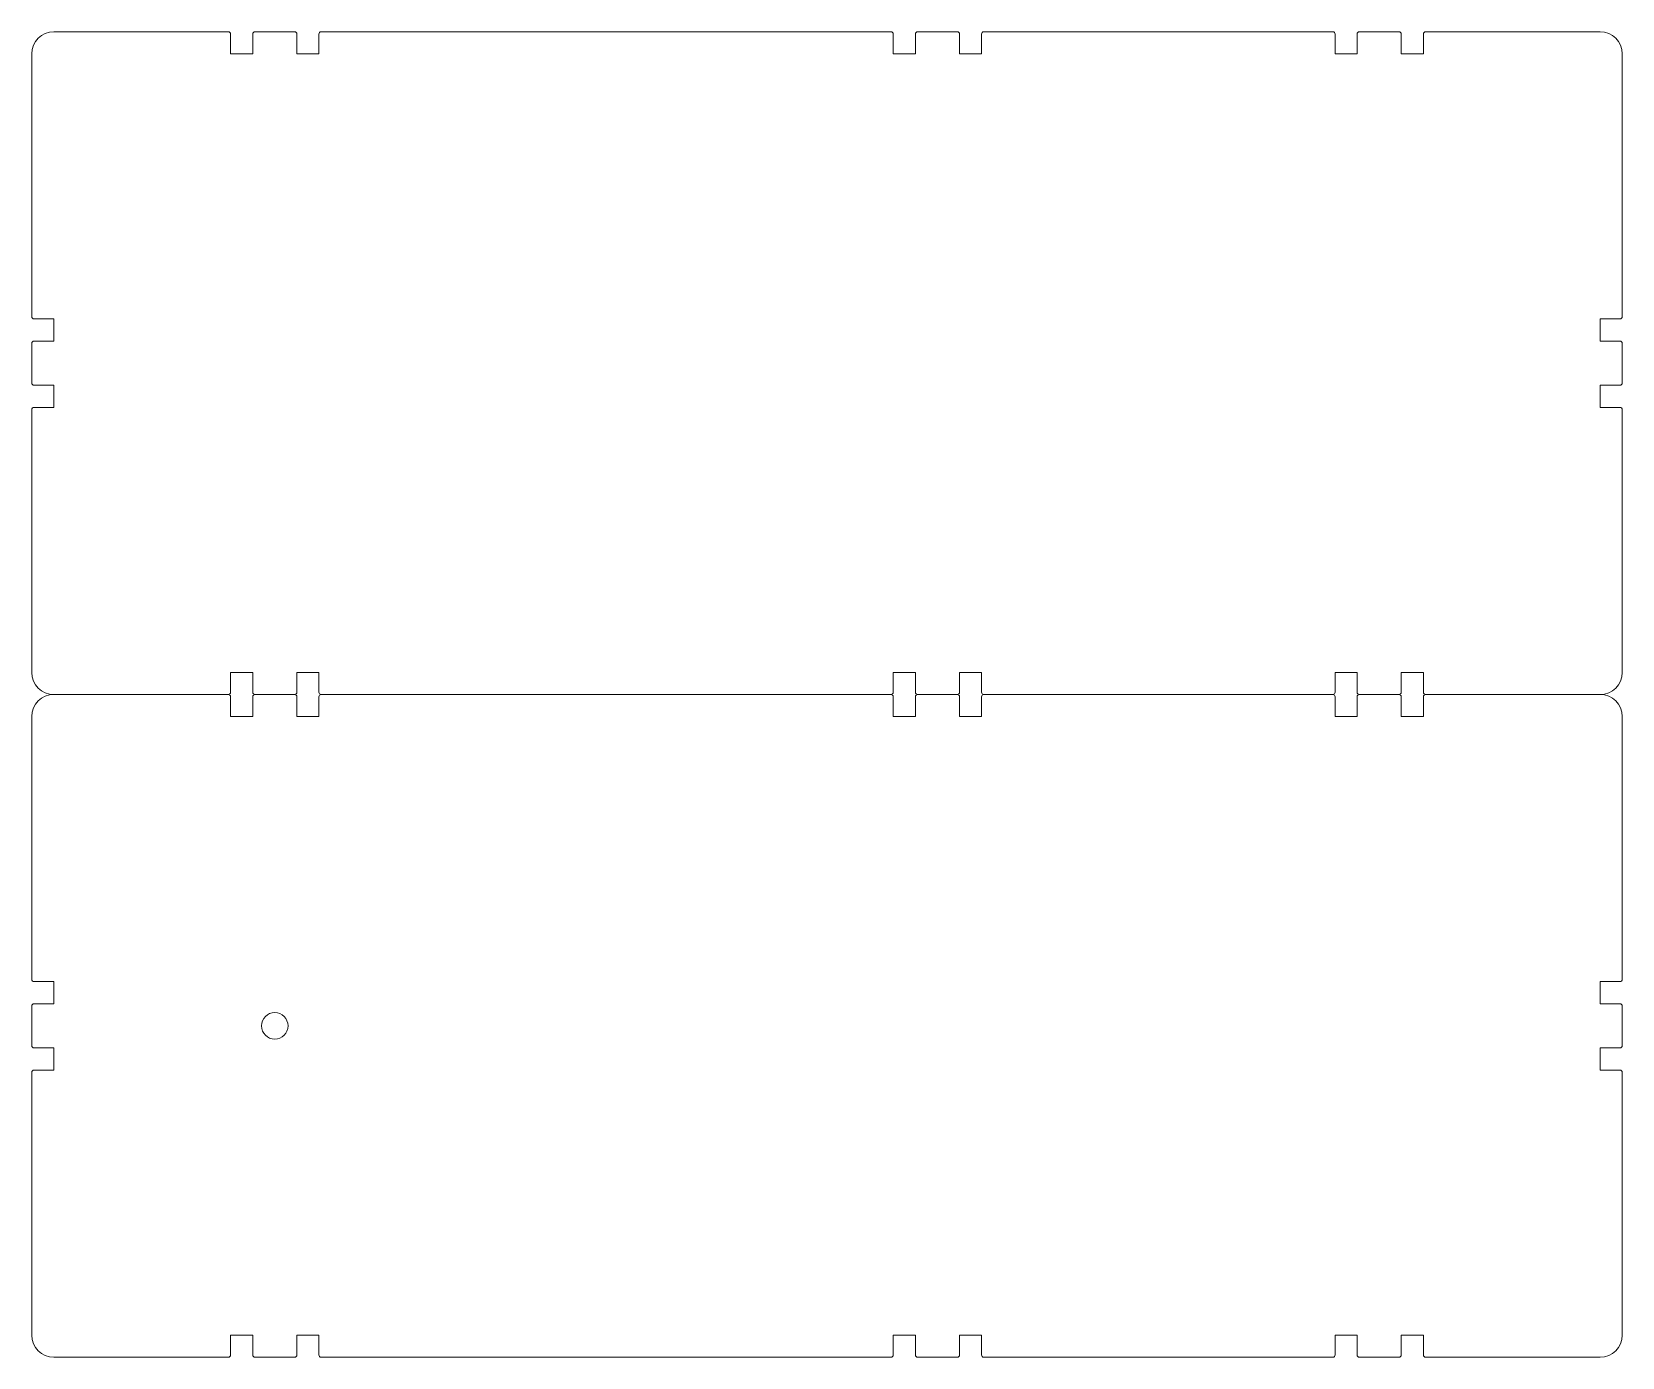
# Model space of a CAD drawing. Header units: millimetres. Extents: x 10 to 370, y 0 to 300.
import ezdxf

# ---------------------------------------------------------------- set-up
doc = ezdxf.new("R2010")
doc.units = ezdxf.units.MM
doc.layers.add('1 Body', color=7, linetype='CONTINUOUS', lineweight=0, true_color=0x000000)

msp = doc.modelspace()

# ---------------------------------------------------------------- linework, layer by layer
at = {"layer": '1 Body'}
for p, q in [((15, 300), (54.5, 300)), ((55, 295), (55, 299.5)), ((60, 295), (60, 299.5)), ((60.5, 300), (69.5, 300)), ((70, 295), (70, 299.5)), ((75, 295), (75, 299.5)), ((75.5, 300), (204.5, 300)), ((205, 295), (205, 299.5)), ((210, 295), (210, 299.5)), ((210.5, 300), (219.5, 300)), ((220, 295), (220, 299.5)), ((225, 295), (225, 299.5)), ((225.5, 300), (304.5, 300)), ((305, 299.5), (305, 295)), ((310, 299.5), (310, 295)), ((310.5, 300), (319.5, 300)), ((320, 299.5), (320, 295)), ((325, 299.5), (325, 295)), ((325.5, 300), (365, 300)), ((10, 235.5), (10, 295)), ((60, 295), (55, 295)), ((70, 295), (75, 295)), ((210, 295), (205, 295)), ((220, 295), (225, 295)), ((310, 295), (305, 295)), ((320, 295), (325, 295)), ((370, 295), (370, 235.5)), ((15, 235), (10.5, 235)), ((15, 230), (15, 235)), ((365, 230), (365, 235)), ((369.5, 235), (365, 235)), ((10, 220.5), (10, 229.5)), ((15, 230), (10.5, 230)), ((369.5, 230), (365, 230)), ((370, 229.5), (370, 220.5)), ((15, 220), (10.5, 220)), ((15, 220), (15, 215)), ((365, 220), (365, 215)), ((369.5, 220), (365, 220)), ((10, 155), (10, 214.5)), ((15, 215), (10.5, 215)), ((369.5, 215), (365, 215)), ((370, 214.5), (370, 155)), ((60, 155), (55, 155)), ((55, 150.5), (55, 155)), ((60, 150.5), (60, 155)), ((70, 155), (75, 155)), ((70, 150.5), (70, 155)), ((75, 150.5), (75, 155)), ((210, 155), (205, 155)), ((205, 150.5), (205, 155)), ((210, 150.5), (210, 155)), ((220, 155), (225, 155)), ((220, 150.5), (220, 155)), ((225, 150.5), (225, 155)), ((310, 155), (305, 155)), ((305, 155), (305, 150.5)), ((310, 155), (310, 150.5)), ((320, 155), (325, 155)), ((320, 155), (320, 150.5)), ((325, 155), (325, 150.5)), ((15, 150), (54.5, 150)), ((55, 145), (55, 149.5)), ((60, 145), (60, 149.5)), ((60.5, 150), (69.5, 150)), ((60.5, 150), (69.5, 150)), ((70, 145), (70, 149.5)), ((75, 145), (75, 149.5)), ((75.5, 150), (204.5, 150)), ((205, 145), (205, 149.5)), ((210, 145), (210, 149.5)), ((210.5, 150), (219.5, 150)), ((210.5, 150), (219.5, 150)), ((220, 145), (220, 149.5)), ((225, 145), (225, 149.5)), ((225.5, 150), (304.5, 150)), ((305, 149.5), (305, 145)), ((310, 149.5), (310, 145)), ((310.5, 150), (319.5, 150)), ((310.5, 150), (319.5, 150)), ((320, 149.5), (320, 145)), ((325, 149.5), (325, 145)), ((325.5, 150), (365, 150)), ((10, 85.5), (10, 145)), ((60, 145), (55, 145)), ((70, 145), (75, 145)), ((210, 145), (205, 145)), ((220, 145), (225, 145)), ((310, 145), (305, 145)), ((320, 145), (325, 145)), ((370, 145), (370, 85.5)), ((15, 85), (10.5, 85)), ((15, 80), (15, 85)), ((365, 80), (365, 85)), ((369.5, 85), (365, 85)), ((10, 70.5), (10, 79.5)), ((15, 80), (10.5, 80)), ((369.5, 80), (365, 80)), ((370, 79.5), (370, 70.5)), ((15, 70), (10.5, 70)), ((15, 70), (15, 65)), ((365, 70), (365, 65)), ((369.5, 70), (365, 70)), ((15, 65), (10.5, 65)), ((369.5, 65), (365, 65)), ((10, 5), (10, 64.5)), ((370, 64.5), (370, 5)), ((60, 5), (55, 5)), ((55, 0.5), (55, 5)), ((60, 0.5), (60, 5)), ((70, 5), (75, 5)), ((70, 0.5), (70, 5)), ((75, 0.5), (75, 5)), ((210, 5), (205, 5)), ((205, 0.5), (205, 5)), ((210, 0.5), (210, 5)), ((220, 5), (225, 5)), ((220, 0.5), (220, 5)), ((225, 0.5), (225, 5)), ((310, 5), (305, 5)), ((305, 5), (305, 0.5)), ((310, 5), (310, 0.5)), ((320, 5), (325, 5)), ((320, 5), (320, 0.5)), ((325, 5), (325, 0.5)), ((225.5, 0), (304.5, 0)), ((310.5, 0), (319.5, 0)), ((325.5, 0), (365, 0)), ((15, 0), (54.5, 0)), ((60.5, 0), (69.5, 0)), ((75.5, 0), (204.5, 0)), ((210.5, 0), (219.5, 0))]:
    msp.add_line(p, q, dxfattribs=at)
msp.add_circle((65, 75), 3, dxfattribs=at)
for centre, radius, start, end in [((15, 295), 5, 90, 180), ((54.5, 299.5), 0.5, 0, 90), ((60.5, 299.5), 0.5, 90, 180), ((69.5, 299.5), 0.5, 0, 90), ((75.5, 299.5), 0.5, 90, 180), ((204.5, 299.5), 0.5, 0, 90), ((210.5, 299.5), 0.5, 90, 180), ((219.5, 299.5), 0.5, 0, 90), ((225.5, 299.5), 0.5, 90, 180), ((304.5, 299.5), 0.5, 0, 90), ((310.5, 299.5), 0.5, 90, 180), ((319.5, 299.5), 0.5, 0, 90), ((325.5, 299.5), 0.5, 90, 180), ((365, 295), 5, 0, 90), ((10.5, 235.5), 0.5, 180, 270), ((369.5, 235.5), 0.5, 270, 0), ((10.5, 229.5), 0.5, 90, 180), ((369.5, 229.5), 0.5, 0, 90), ((10.5, 220.5), 0.5, 180, 270), ((369.5, 220.5), 0.5, 270, 0), ((10.5, 214.5), 0.5, 90, 180), ((369.5, 214.5), 0.5, 0, 90), ((15, 155), 5, 180, 270), ((365, 155), 5, 270, 0), ((15, 145), 5, 90, 180), ((54.5, 150.5), 0.5, 270, 0), ((54.5, 149.5), 0.5, 0, 90), ((60.5, 150.5), 0.5, 180, 270), ((60.5, 149.5), 0.5, 90, 180), ((69.5, 150.5), 0.5, 270, 0), ((69.5, 149.5), 0.5, 0, 90), ((75.5, 150.5), 0.5, 180, 270), ((75.5, 149.5), 0.5, 90, 180), ((204.5, 150.5), 0.5, 270, 0), ((204.5, 149.5), 0.5, 0, 90), ((210.5, 150.5), 0.5, 180, 270), ((210.5, 149.5), 0.5, 90, 180), ((219.5, 150.5), 0.5, 270, 0), ((219.5, 149.5), 0.5, 0, 90), ((225.5, 150.5), 0.5, 180, 270), ((225.5, 149.5), 0.5, 90, 180), ((304.5, 150.5), 0.5, 270, 0), ((304.5, 149.5), 0.5, 0, 90), ((310.5, 150.5), 0.5, 180, 270), ((310.5, 149.5), 0.5, 90, 180), ((319.5, 150.5), 0.5, 270, 0), ((319.5, 149.5), 0.5, 0, 90), ((325.5, 150.5), 0.5, 180, 270), ((325.5, 149.5), 0.5, 90, 180), ((365, 145), 5, 0, 90), ((10.5, 85.5), 0.5, 180, 270), ((369.5, 85.5), 0.5, 270, 0), ((10.5, 79.5), 0.5, 90, 180), ((369.5, 79.5), 0.5, 0, 90), ((10.5, 70.5), 0.5, 180, 270), ((369.5, 70.5), 0.5, 270, 0), ((10.5, 64.5), 0.5, 90, 180), ((369.5, 64.5), 0.5, 0, 90), ((15, 5), 5, 180, 270), ((365, 5), 5, 270, 0), ((54.5, 0.5), 0.5, 270, 0), ((60.5, 0.5), 0.5, 180, 270), ((69.5, 0.5), 0.5, 270, 0), ((75.5, 0.5), 0.5, 180, 270), ((204.5, 0.5), 0.5, 270, 0), ((210.5, 0.5), 0.5, 180, 270), ((219.5, 0.5), 0.5, 270, 0), ((225.5, 0.5), 0.5, 180, 270), ((304.5, 0.5), 0.5, 270, 0), ((310.5, 0.5), 0.5, 180, 270), ((319.5, 0.5), 0.5, 270, 0), ((325.5, 0.5), 0.5, 180, 270)]:
    msp.add_arc(centre, radius, start, end, dxfattribs=at)

doc.saveas('drawing.dxf')
